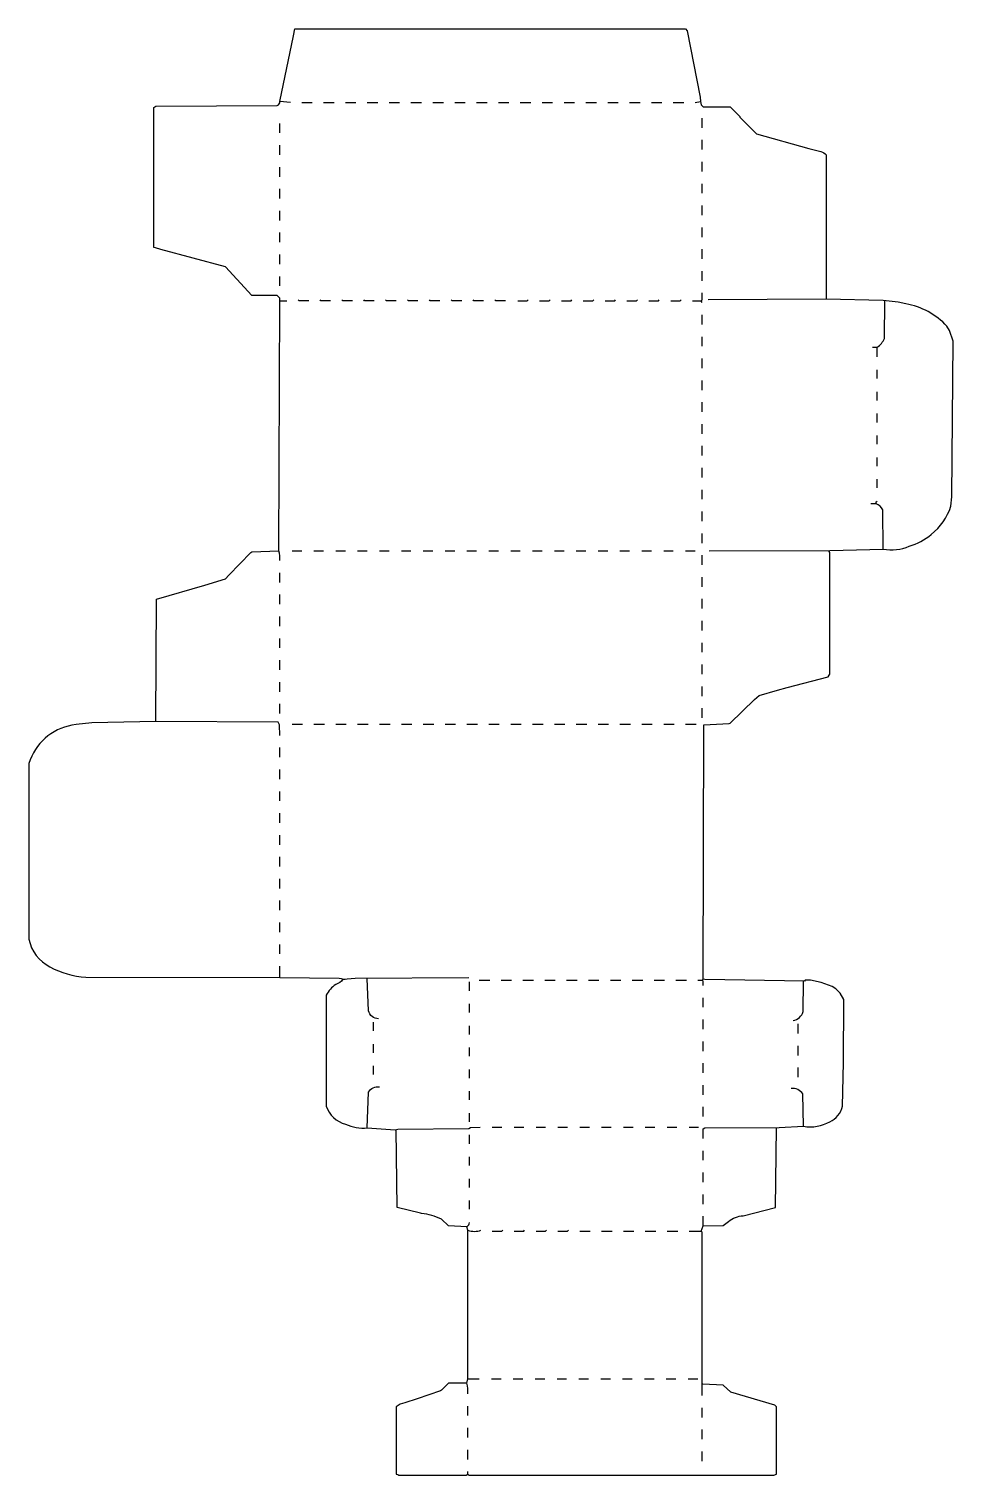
# Model space of a CAD drawing. Extents: x 55 to 1112, y 85 to 1739.
import ezdxf

# ---------------------------------------------------------------- set-up
doc = ezdxf.new("R2010")
doc.units = 0
doc.layers.get('0').update_dxf_attribs({"linetype": 'CONTINUOUS'})

msp = doc.modelspace()

# ---------------------------------------------------------------- linework, layer by layer
at = {"color": 250, "linetype": 'CONTINUOUS'}
for points in [[(342, 1131, 0.091428), (341, 1142), (342, 1428), (342, 1431), (339, 1434), (310, 1434), (292.751724, 1452.77931), (280, 1467), (205.9, 1486.7), (199.9, 1488.7), (198, 1489), (198, 1649), (200.003546, 1650.503597), (338.996454, 1651.496403, 0.326484), (342, 1656), (357.615385, 1731.076923), (359, 1739), (806, 1739), (808, 1737), (822.594595, 1660.932432), (823, 1656), (824, 1652), (826, 1650), (857, 1650), (868, 1639), (868, 1638), (887, 1619), (947.088235, 1602.352941), (960.911765, 1598.647059, -0.185553), (967, 1595), (967, 1430)], [(833, 1142), (970.996429, 1142.496377), (1032, 1144, 0.142199), (1061.9, 1147.3, 0.101464), (1087.1, 1160.8, 0.144185), (1109.544828, 1193.037931), (1110.455172, 1203.962069), (1112, 1382), (1107.8, 1393.9), (1105, 1399, 0.162793), (1057.923077, 1424.615385), (1049.076923, 1426.384615), (1032.040984, 1428.45082), (967, 1430), (832, 1429)], [(1020, 1375), (1025, 1375, 0.14866), (1033.511616, 1385.0111), (1034, 1428)], [(1032, 1144), (1031.511101, 1188.989372, 0.195735), (1024, 1196), (1018, 1196)], [(342, 931), (341.541176, 942.964706, 0.163793), (340, 946), (200, 947), (127.006847, 945.50704), (109.067568, 943.594595), (104.076923, 942.615385, 0.279552), (55, 899), (55, 698, 0.234198), (79.1, 666.2, 0.108154), (120.002232, 654.497748), (342, 654), (409.99286, 653.50735, 0.149255), (419.044554, 652.554455), (427.955446, 653.445545), (558, 654)], [(414, 652, -0.149444), (406, 646, 0.12534), (395, 634), (395, 507, 0.245925), (417.1, 486.2, 0.1216), (442, 482), (474, 480), (477.006022, 480.506171), (557.993978, 481.493829), (560.037931, 482.544828), (571, 483)], [(455, 607, -0.351149), (443.472376, 616.024862), (442, 653)], [(826, 470), (826, 481), (827.9, 482.2), (913.017808, 482.519178), (941, 484, 0.182082), (970.9, 489.2, 0.24214), (985.509992, 507.009608), (986.490008, 556.990392), (987, 629), (983, 636), (978, 641), (973.82, 643.76), (961.088235, 648.352941), (949, 651), (943, 651), (942, 650), (827.9, 651.7), (826, 652)], [(929, 605, 0.295011), (940.514264, 615.013493), (941, 650)], [(442, 482), (443.486859, 522.987516, -0.306584), (456, 529)], [(941, 484), (940, 521, 0.29298), (927, 527)], [(556, 369), (535, 370), (526.77931, 377.751724, 0.072336), (504.088235, 384.352941), (502.923077, 384.615385), (475.999495, 391.022461), (475, 480)], [(826, 370), (848.980069, 370.478336), (855, 375, -0.146833), (872.088235, 381.647059), (909.000483, 391.021967), (910, 482)], [(557, 178, 0.094028), (556, 190), (557, 195), (557, 365), (556, 369, 0.236068), (559, 374)], [(556, 190), (535, 190), (527, 182), (525.9, 181.2), (498.9, 172.3), (485.1, 167.7, 0.137026), (475, 163), (475, 86), (476.9, 85.7), (478, 85), (555, 85), (557, 86), (558, 85), (907, 85), (910, 86), (910, 163), (908, 165), (857.9, 179.8), (849, 188), (825.9, 188.8), (825, 189)]]:
    msp.add_lwpolyline(points, format="xyb", dxfattribs=at)
for points in [[(354, 1655), (342, 1656)], [(367, 1655), (379, 1655)], [(392, 1655), (404, 1655)], [(417, 1655), (429, 1655)], [(442, 1655), (454, 1655)], [(467, 1655), (479, 1655)], [(492, 1655), (504, 1655)], [(517, 1655), (529, 1655)], [(542, 1655), (554, 1655)], [(567, 1655), (579, 1655)], [(592, 1655), (604, 1655)], [(617, 1655), (629, 1655)], [(642, 1655), (654, 1655)], [(667, 1655), (679, 1655)], [(692, 1655), (704, 1655)], [(717, 1655), (729, 1655)], [(742, 1655), (754, 1655)], [(767, 1655), (779, 1655)], [(792, 1655), (804, 1655)], [(817, 1655), (823, 1656)], [(342, 1620), (342, 1631)], [(825, 1626), (825, 1637)], [(342, 1595), (342, 1606)], [(825, 1601), (825, 1612)], [(342, 1570), (342, 1581)], [(825, 1576), (825, 1587)], [(342, 1545), (342, 1556)], [(825, 1551), (825, 1562)], [(342, 1520), (342, 1531)], [(825, 1526), (825, 1537)], [(342, 1495), (342, 1506)], [(825, 1501), (825, 1512)], [(342, 1470), (342, 1481)], [(825, 1476), (825, 1487)], [(342, 1445), (342, 1456)], [(825, 1451), (825, 1462)], [(825, 1426), (824, 1428), (825, 1429), (825, 1437)], [(825, 1401), (825, 1412)], [(825, 1376), (825, 1387)], [(1025, 1364), (1025, 1375)], [(825, 1351), (825, 1362)], [(1025, 1339), (1025, 1349)], [(825, 1326), (825, 1337)], [(1025, 1314), (1025, 1324)], [(825, 1301), (825, 1312)], [(1025, 1289), (1025, 1299)], [(825, 1276), (825, 1287)], [(1025, 1264), (1025, 1274)], [(825, 1251), (825, 1262)], [(1025, 1239), (1025, 1249)], [(825, 1226), (825, 1237)], [(1025, 1214), (1025, 1224)], [(825, 1201), (825, 1212)], [(825, 1176), (825, 1187)], [(825, 1151), (825, 1162)], [(200, 947), (200.999796, 1086.985717), (256.1, 1102.7), (280, 1110), (283.8, 1114.1), (309, 1140), (310, 1141), (341, 1142)], [(356, 1142), (367, 1142)], [(381, 1142), (392, 1142)], [(406, 1142), (417, 1142)], [(431, 1142), (442, 1142)], [(456, 1142), (467, 1142)], [(481, 1142), (492, 1142)], [(506, 1142), (517, 1142)], [(531, 1142), (542, 1142)], [(556, 1142), (567, 1142)], [(581, 1142), (592, 1142)], [(606, 1142), (617, 1142)], [(631, 1142), (642, 1142)], [(656, 1142), (667, 1142)], [(681, 1142), (692, 1142)], [(706, 1142), (717, 1142)], [(731, 1142), (742, 1142)], [(756, 1142), (767, 1142)], [(781, 1142), (792, 1142)], [(806, 1142), (817, 1142)], [(826, 645), (826, 650), (825, 651), (826, 652), (827, 943), (855.983373, 944.482185), (857.1, 944.8), (885, 972), (890.1, 976.8), (911.088235, 982.647059), (922.088235, 985.647059), (969, 998), (970.2, 999.9), (971, 1001), (971, 1140), (970, 1142)], [(825, 1126), (825, 1137)], [(342, 1106), (342, 1117)], [(825, 1101), (825, 1112)], [(342, 1081), (342, 1092)], [(825, 1076), (825, 1087)], [(342, 1056), (342, 1067)], [(825, 1051), (825, 1062)], [(342, 1031), (342, 1042)], [(825, 1026), (825, 1037)], [(342, 1006), (342, 1017)], [(825, 1001), (825, 1012)], [(342, 981), (342, 992)], [(825, 976), (825, 987)], [(342, 956), (342, 967)], [(825, 951), (825, 962)], [(356, 944), (368, 944)], [(381, 944), (393, 944)], [(406, 944), (418, 944)], [(431, 944), (443, 944)], [(456, 944), (468, 944)], [(481, 944), (493, 944)], [(506, 944), (518, 944)], [(531, 944), (543, 944)], [(556, 944), (568, 944)], [(581, 944), (593, 944)], [(606, 944), (618, 944)], [(631, 944), (643, 944)], [(656, 944), (668, 944)], [(681, 944), (693, 944)], [(706, 944), (718, 944)], [(731, 944), (743, 944)], [(756, 944), (768, 944)], [(781, 944), (793, 944)], [(806, 944), (818, 944)], [(342, 906), (342, 917)], [(342, 881), (342, 892)], [(342, 856), (342, 867)], [(342, 831), (342, 842)], [(342, 806), (342, 817)], [(342, 781), (342, 792)], [(342, 756), (342, 767)], [(342, 731), (342, 742)], [(342, 706), (342, 717)], [(342, 681), (342, 692)], [(342, 654), (342, 667)], [(559, 639), (559, 649)], [(570, 651), (582, 651)], [(595, 651), (607, 651)], [(620, 651), (632, 651)], [(645, 651), (657, 651)], [(670, 651), (682, 651)], [(695, 651), (707, 651)], [(720, 651), (732, 651)], [(745, 651), (757, 651)], [(770, 651), (782, 651)], [(795, 651), (807, 651)], [(820, 651), (825, 651)], [(826, 620), (826, 631)], [(559, 614), (559, 624)], [(449, 593), (449, 603)], [(559, 589), (559, 599)], [(826, 595), (826, 606)], [(826, 570), (826, 581)], [(449, 568), (449, 578)], [(559, 564), (559, 574)], [(449, 543), (449, 553)], [(559, 539), (559, 549)], [(826, 545), (826, 556)], [(826, 520), (826, 531)], [(559, 514), (559, 524)], [(559, 489), (559, 499)], [(826, 495), (826, 506)], [(585, 483), (596, 483)], [(610, 483), (621, 483)], [(635, 483), (646, 483)], [(660, 483), (671, 483)], [(685, 483), (696, 483)], [(710, 483), (721, 483)], [(735, 483), (746, 483)], [(760, 483), (771, 483)], [(785, 483), (796, 483)], [(810, 483), (821, 483)], [(559, 464), (559, 474)], [(559, 439), (559, 449)], [(826, 445), (826, 456)], [(826, 420), (826, 431)], [(559, 414), (559, 424)], [(559, 389), (559, 399)], [(826, 395), (826, 406)], [(825, 176), (825, 189), (825, 363), (824, 364), (826, 370), (826, 381)], [(557, 195), (570, 195)], [(584, 195), (595, 195)], [(609, 195), (620, 195)], [(634, 195), (645, 195)], [(659, 195), (670, 195)], [(684, 195), (695, 195)], [(709, 195), (720, 195)], [(734, 195), (745, 195)], [(759, 195), (770, 195)], [(784, 195), (795, 195)], [(809, 195), (820, 195)], [(557, 153), (557, 164)], [(825, 151), (825, 162)], [(557, 128), (557, 139)], [(825, 126), (825, 137)], [(557, 103), (557, 114)], [(825, 101), (825, 112)], [(557, 86), (557, 89)]]:
    msp.add_lwpolyline(points, dxfattribs=at)
at = {"color": 251, "linetype": 'CONTINUOUS'}
for points in [[(342, 1428), (350, 1428)], [(814, 1428), (824, 1428)], [(1024, 1196), (1024, 1198), (1025, 1199)], [(935, 590), (935, 601)], [(935, 565), (935, 576)], [(935, 540), (935, 551)], [(685, 364), (697, 364)], [(710, 364), (722, 364)], [(735, 364), (747, 364)], [(760, 364), (772, 364)], [(785, 364), (797, 364)], [(810, 364), (824, 364)]]:
    msp.add_lwpolyline(points, dxfattribs=at)
at = {"color": 252, "linetype": 'CONTINUOUS'}
for points in [[(375, 1428), (364, 1428), (363, 1429)], [(400, 1428), (389, 1428), (388, 1429)], [(425, 1428), (414, 1428), (413, 1429)], [(450, 1428), (439, 1428), (438, 1429)], [(475, 1428), (464, 1428), (463, 1429)], [(500, 1428), (489, 1428), (488, 1429)], [(525, 1428), (514, 1428), (513, 1429)], [(550, 1428), (539, 1428), (538, 1429)], [(575, 1428), (564, 1428), (563, 1429)], [(600, 1428), (589, 1428), (588, 1429)], [(614, 1428), (625, 1428), (626, 1429)], [(639, 1428), (650, 1428), (651, 1429)], [(664, 1428), (675, 1428), (676, 1429)], [(689, 1428), (700, 1428), (701, 1429)], [(714, 1428), (725, 1428), (726, 1429)], [(739, 1428), (750, 1428), (751, 1429)], [(764, 1428), (775, 1428), (776, 1429)], [(789, 1428), (800, 1428), (801, 1429)], [(585, 364), (596, 364), (597, 365)], [(610, 364), (621, 364), (622, 365)], [(635, 364), (646, 364), (647, 365)], [(660, 364), (671, 364), (672, 365)]]:
    msp.add_lwpolyline(points, dxfattribs=at)
at = {"color": 251, "linetype": 'CONTINUOUS'}
msp.add_lwpolyline([(557, 365, 0.16737), (572, 365)], format="xyb", dxfattribs=at)

doc.saveas('drawing.dxf')
